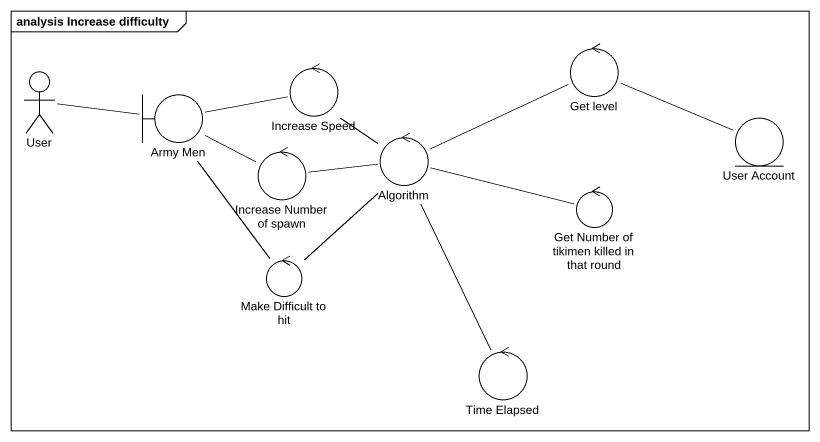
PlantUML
@startuml
mainframe analysis Increase difficulty
actor User
boundary "Army Men" as Army_Men
control "Increase Speed" as Increase_Speed
control "Get level" as Get_level
control Algorithm
entity "User Account" as User_Account
control "Increase Number of spawn" as Increase_Number_of_spawn
control "Get Number of tikimen killed in that round" as Get_Number_of_tikimen
control "Make Difficult to hit" as Make_Difficult_to_hit
control "Time Elapsed" as Time_Elapsed
User -right- Army_Men
Army_Men -right- Increase_Speed
Army_Men -- Increase_Number_of_spawn
Increase_Speed -- Algorithm
Get_level -right- User_Account
Algorithm -right- Get_level
Algorithm -left- Increase_Number_of_spawn
Algorithm -right- Get_Number_of_tikimen
Algorithm -- Make_Difficult_to_hit
Algorithm -- Time_Elapsed
Make_Difficult_to_hit -up- Army_Men
@enduml
